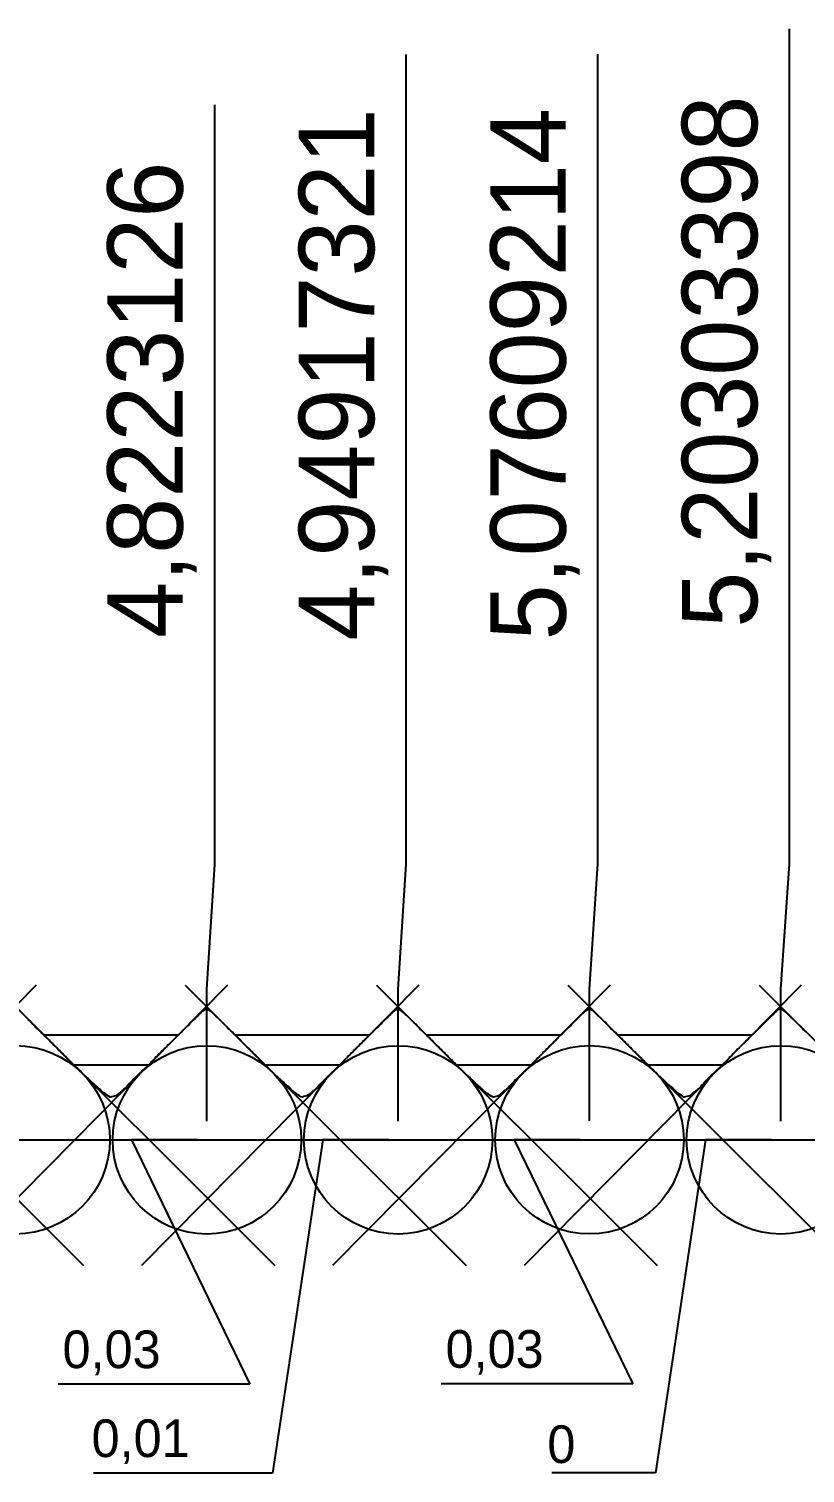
# Model space of a CAD drawing. Header units: millimetres. Extents: x -3.81 to 3.37, y -2.03 to 3.33.
# Drawn here: x 1.995 to 2.51, y 2.359 to 3.318 of the extents above; entities that cross this region are included whole.
import ezdxf

# ---------------------------------------------------------------- set-up
doc = ezdxf.new("R2010")
doc.units = ezdxf.units.MM
doc.dimstyles.new('ISO-25', dxfattribs={"dimtxt": 2.5, "dimasz": 2.5, "dimexe": 1.25, "dimexo": 0.625, "dimtad": 1, "dimtxsty": 'Standard', "dimcen": 2.5, "dimadec": 0, "dimazin": 0, "dimtfac": 1, "dimtmove": 0, "dimatfit": 3, "dimfxl": 0, "dimarcsym": 0})

# ---------------------------------------------------------------- blocks, each defined once
blk = doc.blocks.new('*D256')
at = {"color": 0, "lineweight": -2}
for p, q in [((2.44373, 2.58066), (2.41062, 2.35973)), ((2.48748, 2.58066), (2.44373, 2.58066)), ((2.41062, 2.35973), (2.34187, 2.35973))]:
    blk.add_line(p, q, dxfattribs=at)
at = {"layer": 'Defpoints', "color": 0}
for p in [(-2.70931, 2.58066), (2.49373, 2.58066), (2.36062, 2.35973)]:
    blk.add_point(p, dxfattribs=at)
at = {"color": 0, "insert": (2.34812, 2.37848), "char_height": 0.025, "attachment_point": 5}
blk.add_mtext('0', dxfattribs=at)
blk = doc.blocks.new('*D255')
at = {"color": 0, "lineweight": -2}
for p, q in [((2.36053, 2.58069), (2.31678, 2.58069)), ((2.31678, 2.58069), (2.39551, 2.41871)), ((2.39551, 2.41871), (2.26842, 2.41871))]:
    blk.add_line(p, q, dxfattribs=at)
at = {"layer": 'Defpoints', "color": 0}
for p in [(-2.70931, 2.58066), (2.36678, 2.58069), (2.34551, 2.41871)]:
    blk.add_point(p, dxfattribs=at)
at = {"color": 0, "insert": (2.30384, 2.43955), "char_height": 0.025, "attachment_point": 5}
blk.add_mtext('0,03', dxfattribs=at)
blk = doc.blocks.new('*D254')
at = {"color": 0, "lineweight": -2}
for p, q in [((2.18987, 2.58067), (2.15651, 2.35948)), ((2.23362, 2.58067), (2.18987, 2.58067)), ((2.15651, 2.35948), (2.03776, 2.35948))]:
    blk.add_line(p, q, dxfattribs=at)
at = {"layer": 'Defpoints', "color": 0}
for p in [(-2.70931, 2.58066), (2.23987, 2.58067), (2.10651, 2.35948)]:
    blk.add_point(p, dxfattribs=at)
at = {"color": 0, "insert": (2.06901, 2.38031), "char_height": 0.025, "attachment_point": 5}
blk.add_mtext('0,01', dxfattribs=at)
blk = doc.blocks.new('*D253')
at = {"color": 0, "lineweight": -2}
for p, q in [((2.10675, 2.58063), (2.063, 2.58063)), ((2.063, 2.58063), (2.14139, 2.41846)), ((2.14139, 2.41846), (2.01431, 2.41846))]:
    blk.add_line(p, q, dxfattribs=at)
at = {"layer": 'Defpoints', "color": 0}
for p in [(-2.70931, 2.58066), (2.113, 2.58063), (2.09139, 2.41846)]:
    blk.add_point(p, dxfattribs=at)
at = {"color": 0, "insert": (2.04973, 2.4393), "char_height": 0.025, "attachment_point": 5}
blk.add_mtext('0,03', dxfattribs=at)
blk = doc.blocks.new('*D214')
at = {"color": 0, "lineweight": -2}
for p, q in [((2.49937, 2.76385), (2.49937, 3.31801)), ((2.49373, 2.68066), (2.49937, 2.76385)), ((2.49373, 2.59316), (2.49373, 2.68066))]:
    blk.add_line(p, q, dxfattribs=at)
at = {"layer": 'Defpoints', "color": 0}
for p in [(2.49937, 2.86385), (-2.70931, 2.58066), (2.49373, 2.58066)]:
    blk.add_point(p, dxfattribs=at)
at = {"color": 0, "insert": (2.4577, 3.09718), "char_height": 0.05, "attachment_point": 5, "rotation": 90}
blk.add_mtext('5,20303398', dxfattribs=at)
blk = doc.blocks.new('*D213')
at = {"color": 0, "lineweight": -2}
for p, q in [((2.37234, 2.76377), (2.37234, 3.30127)), ((2.36678, 2.68069), (2.37234, 2.76377)), ((2.36678, 2.59319), (2.36678, 2.68069))]:
    blk.add_line(p, q, dxfattribs=at)
at = {"layer": 'Defpoints', "color": 0}
for p in [(2.37234, 2.86377), (-2.70931, 2.58066), (2.36678, 2.58069)]:
    blk.add_point(p, dxfattribs=at)
at = {"color": 0, "insert": (2.33067, 3.08877), "char_height": 0.05, "attachment_point": 5, "rotation": 90}
blk.add_mtext('5,07609214', dxfattribs=at)
blk = doc.blocks.new('*D212')
at = {"color": 0, "lineweight": -2}
for p, q in [((2.24525, 2.7636), (2.24525, 3.3011)), ((2.23987, 2.68067), (2.24525, 2.7636)), ((2.23987, 2.59317), (2.23987, 2.68067))]:
    blk.add_line(p, q, dxfattribs=at)
at = {"layer": 'Defpoints', "color": 0}
for p in [(2.24525, 2.8636), (-2.70931, 2.58066), (2.23987, 2.58067)]:
    blk.add_point(p, dxfattribs=at)
at = {"color": 0, "insert": (2.20359, 3.0886), "char_height": 0.05, "attachment_point": 5, "rotation": 90}
blk.add_mtext('4,94917321', dxfattribs=at)
blk = doc.blocks.new('*D211')
at = {"color": 0, "lineweight": -2}
for p, q in [((2.11822, 2.76352), (2.11822, 3.26769)), ((2.113, 2.68063), (2.11822, 2.76352)), ((2.113, 2.59313), (2.113, 2.68063))]:
    blk.add_line(p, q, dxfattribs=at)
at = {"layer": 'Defpoints', "color": 0}
for p in [(2.11822, 2.86352), (-2.70931, 2.58066), (2.113, 2.58063)]:
    blk.add_point(p, dxfattribs=at)
at = {"color": 0, "insert": (2.07656, 3.07185), "char_height": 0.05, "attachment_point": 5, "rotation": 90}
blk.add_mtext('4,8223126', dxfattribs=at)

msp = doc.modelspace()

# ---------------------------------------------------------------- linework, layer by layer
for p, q in [((1.99979485, 2.68332586), (1.81557156, 2.49738605)), ((1.84482893, 2.68332995), (2.03100036, 2.49738037)), ((2.12657737, 2.68332252), (1.94295539, 2.49738269)), ((1.97173544, 2.6833266), (2.15793545, 2.49737702)), ((2.25353018, 2.68331917), (2.06949291, 2.49737935)), ((2.09857959, 2.68332326), (2.28491501, 2.49737367)), ((2.38050393, 2.68331582), (2.19621565, 2.49737601)), ((2.22552454, 2.68331991), (2.41171723, 2.49737032)), ((2.50730554, 2.68331247), (2.32354199, 2.49737265)), ((2.35245878, 2.68331656), (2.53868114, 2.49736697)), ((2.4793114, 2.68331321), (2.66573607, 2.49736362)), ((2.00471548, 2.65039092), (2.09405396, 2.65038856)), ((2.13158361, 2.65038757), (2.22093321, 2.65038522)), ((2.25850328, 2.65038423), (2.3478625, 2.65038187)), ((2.38544277, 2.65038088), (2.47475705, 2.65037852)), ((2.02474294, 2.63039039), (2.07430378, 2.63038909)), ((2.15162564, 2.63038705), (2.20113837, 2.63038574)), ((2.27852995, 2.6303837), (2.32804066, 2.63038239)), ((2.40547264, 2.63038035), (2.45499165, 2.63037904))]:
    msp.add_line(p, q)
msp.add_xline((-2.70930762, 2.5806592), (1, 0))
at = {"color": 1}
msp.add_lwpolyline([(2.51056021, 2.65213339), (2.50957314, 2.65305555), (2.50858123, 2.65390116), (2.50759562, 2.65491), (2.50660854, 2.65602378), (2.50561823, 2.65709325), (2.50462793, 2.65800452), (2.50364231, 2.65898655), (2.50264881, 2.6600091), (2.50166652, 2.66099287), (2.500673, 2.66190109), (2.499681, 2.66282816), (2.49869384, 2.66373445), (2.49770677, 2.66466472), (2.49671968, 2.6656437), (2.49572442, 2.66641001), (2.49473089, 2.66697181), (2.49374214, 2.66727668), (2.49274858, 2.66727055), (2.49175651, 2.66686245), (2.49076122, 2.66605475), (2.48977726, 2.66513955), (2.48878686, 2.66417395), (2.48779633, 2.6632394), (2.48680749, 2.66221529), (2.48582031, 2.66126062), (2.48483313, 2.66030973), (2.48384259, 2.65932513), (2.48285054, 2.65830221), (2.48186497, 2.65722989), (2.48087617, 2.65629345), (2.47988568, 2.65532951), (2.47889845, 2.65438971), (2.47790963, 2.65339939), (2.4769224, 2.65244299), (2.47593034, 2.65148225), (2.47494468, 2.65055392), (2.47395751, 2.64963108), (2.4729639, 2.64861237), (2.47197818, 2.64757254), (2.47098613, 2.64658836), (2.46999895, 2.64556861), (2.46901016, 2.64459404), (2.46702757, 2.64263654), (2.46604522, 2.6417147), (2.46505482, 2.64074466), (2.46406267, 2.63969938), (2.46307544, 2.63868152), (2.46208666, 2.63765779), (2.46110107, 2.63662683), (2.46010893, 2.63567993), (2.45911849, 2.63470463), (2.45812971, 2.63365201), (2.45714573, 2.63261345), (2.4561568, 2.63161228), (2.45516639, 2.63054795), (2.45417275, 2.62958745), (2.45318878, 2.62863494), (2.45220146, 2.62773091), (2.45121106, 2.62685581), (2.45022224, 2.62589592), (2.44923345, 2.62492202), (2.44824613, 2.62395337), (2.44725091, 2.62298618), (2.4462653, 2.62199331), (2.44527329, 2.62105263), (2.44428596, 2.6199739), (2.44330195, 2.61898091), (2.44230513, 2.61793671), (2.44132436, 2.61693333), (2.44032578, 2.61567925), (2.43934824, 2.61480183), (2.43835461, 2.61397624), (2.43737064, 2.61311311), (2.43638015, 2.61239656), (2.43538808, 2.61156514), (2.43440251, 2.61065643), (2.43341373, 2.60995332), (2.43243126, 2.6096263), (2.43143926, 2.6094406), (2.43045373, 2.60916495), (2.429473, 2.60903124), (2.42848581, 2.60965445), (2.42749385, 2.61031018), (2.42650833, 2.61092941), (2.42552444, 2.61164895), (2.42453079, 2.61245972), (2.4235437, 2.61334376), (2.4225582, 2.61429698), (2.42157272, 2.61530373), (2.42057746, 2.6161688), (2.41958873, 2.61703172), (2.41860166, 2.6179404), (2.41761457, 2.61882687), (2.41662413, 2.61974046), (2.41564347, 2.62066154), (2.41464512, 2.62161689), (2.41366124, 2.62251387), (2.41266442, 2.62336005), (2.41168207, 2.62425784), (2.41069179, 2.6252865), (2.40970792, 2.6262837), (2.40871428, 2.62727439), (2.40772237, 2.62825313), (2.40673687, 2.62918546), (2.40574978, 2.63009557), (2.40475779, 2.63111491), (2.40376745, 2.63211363), (2.40277874, 2.63307472), (2.40179004, 2.63400758), (2.40080122, 2.63500043), (2.39981253, 2.63596102), (2.39882863, 2.63694417), (2.39783994, 2.63794594), (2.39684952, 2.63899274), (2.39585918, 2.63995183), (2.39487372, 2.64096241), (2.39388342, 2.64192543), (2.39289303, 2.64286729), (2.39190105, 2.64384454), (2.39091558, 2.64479126), (2.38993007, 2.64585104), (2.38893807, 2.64689078), (2.38794614, 2.6479333), (2.38695907, 2.64891448), (2.3859768, 2.64984688), (2.38498155, 2.65084208), (2.38399286, 2.65181403), (2.38300575, 2.65275824), (2.38201705, 2.65364901), (2.38102827, 2.65458221), (2.37905405, 2.65673229), (2.37806054, 2.65773116), (2.37707657, 2.65867603), (2.37608623, 2.65967089), (2.37510073, 2.66061781), (2.37410883, 2.66163364), (2.37311683, 2.66256098), (2.37212645, 2.66351554), (2.37113938, 2.66440372), (2.37015229, 2.66535435), (2.36916186, 2.66624557), (2.36816993, 2.66678474), (2.36717637, 2.66723584), (2.36618603, 2.66731464), (2.36519236, 2.66705358), (2.36419707, 2.66633387), (2.3632099, 2.66545216), (2.36222753, 2.66449915), (2.36123379, 2.6635595), (2.36023857, 2.6625513), (2.35925296, 2.66159926), (2.35826898, 2.66063018), (2.35727688, 2.65968142), (2.3562864, 2.65868002), (2.35530083, 2.65761098), (2.35431364, 2.65662916), (2.3533231, 2.65566885), (2.35233266, 2.65469606), (2.35134388, 2.65374155), (2.35035669, 2.65278105), (2.3493662, 2.65178864), (2.34837411, 2.65085355), (2.34739016, 2.64994639), (2.34639815, 2.64897121), (2.34541082, 2.64793103), (2.34442202, 2.6469102), (2.34342999, 2.64591037), (2.34244601, 2.64491835), (2.34145391, 2.64392858), (2.34046504, 2.64299024), (2.33948268, 2.64200885), (2.33849067, 2.64106669), (2.33749696, 2.64004798), (2.33650969, 2.63901066), (2.33552252, 2.6380191), (2.33453532, 2.63691982), (2.33354644, 2.63600671), (2.33255435, 2.63504783), (2.33156557, 2.63401132), (2.33058319, 2.6329626), (2.32958944, 2.6319218), (2.328599, 2.6309336), (2.32761183, 2.62995904), (2.32662464, 2.62898015), (2.32562928, 2.62797415), (2.32464206, 2.62713311), (2.32365971, 2.62622947), (2.3226693, 2.62524397), (2.32167556, 2.62429931), (2.32068994, 2.62332954), (2.31969955, 2.6223391), (2.31871557, 2.62137199), (2.31772022, 2.6204028), (2.3167362, 2.61930395), (2.31574903, 2.61836627), (2.31475862, 2.61734262), (2.31376326, 2.61626632), (2.31277923, 2.61499617), (2.31179689, 2.61431469), (2.31080488, 2.6133993), (2.30981601, 2.61266471), (2.30882714, 2.61182927), (2.30783516, 2.61099639), (2.30685119, 2.6102063), (2.30586393, 2.60966205), (2.30487674, 2.60951034), (2.30388957, 2.609219), (2.3028992, 2.60895969), (2.30191838, 2.60936749), (2.30092964, 2.61007073), (2.29994415, 2.61071503), (2.29895384, 2.61135485), (2.29796661, 2.61216094), (2.29698434, 2.61297484), (2.29599241, 2.61391848), (2.29500532, 2.61490631), (2.29401333, 2.61585948), (2.29302294, 2.61669621), (2.29104878, 2.61847082), (2.29005517, 2.61939375), (2.28906961, 2.62031966), (2.28807933, 2.62127338), (2.28709385, 2.62217928), (2.2861002, 2.62304536), (2.28511311, 2.62387649), (2.284126, 2.62491468), (2.28313892, 2.625883), (2.2821501, 2.62689879), (2.28115815, 2.62788935), (2.28017269, 2.62884469), (2.27918078, 2.62971541), (2.27819357, 2.63072911), (2.27720484, 2.63174339), (2.27621777, 2.63268873), (2.27522908, 2.63366582), (2.27423864, 2.63461888), (2.2732467, 2.63560423), (2.27225963, 2.63655243), (2.27127576, 2.63759888), (2.27028373, 2.63859478), (2.26929821, 2.63959365), (2.26830793, 2.64057788), (2.26731924, 2.64156729), (2.26633041, 2.64251371), (2.26533847, 2.64345862), (2.2643514, 2.64443892), (2.26336593, 2.64546764), (2.26237711, 2.64650243), (2.2613852, 2.64753773), (2.26039489, 2.64856201), (2.2594062, 2.64952585), (2.25841737, 2.6504659), (2.25742868, 2.65145237), (2.25644157, 2.65241679), (2.25544966, 2.65332539), (2.25447047, 2.65418541), (2.25347696, 2.65518107), (2.25248982, 2.65632139), (2.25149957, 2.65739395), (2.25051717, 2.65827506), (2.2495188, 2.65930854), (2.24852852, 2.66029563), (2.24754465, 2.66130697), (2.24655422, 2.66220306), (2.24556392, 2.66316273), (2.2445768, 2.66402889), (2.24358972, 2.66498921), (2.24259772, 2.66593049), (2.24160255, 2.66657194), (2.24061702, 2.66710419), (2.23962668, 2.66730176), (2.23862977, 2.66717971), (2.23763296, 2.66661754), (2.23664737, 2.66577222), (2.23565857, 2.66485289), (2.23467125, 2.66388362), (2.23367764, 2.66293679), (2.23269203, 2.66193427), (2.23170323, 2.66096797), (2.23071109, 2.66002439), (2.22972069, 2.6590489), (2.22873669, 2.65797615), (2.2277511, 2.65695942), (2.226759, 2.65600054), (2.22576691, 2.65502856), (2.22477974, 2.65411677), (2.22379255, 2.65309775), (2.22280202, 2.65216065), (2.22181322, 2.65120479), (2.22082601, 2.65028538), (2.21983722, 2.64933059), (2.21884351, 2.64826712), (2.21785302, 2.64726297), (2.21686746, 2.64629104), (2.21588187, 2.64528056), (2.21489137, 2.64430248), (2.2139009, 2.64332873), (2.21291372, 2.64232732), (2.21192814, 2.64143758), (2.21093443, 2.64041996), (2.20994559, 2.63938518), (2.20895677, 2.63837381), (2.20796793, 2.63727665), (2.20698225, 2.63633712), (2.20599185, 2.63539145), (2.20499982, 2.63439129), (2.20302373, 2.63227361), (2.20203329, 2.63129252), (2.20104929, 2.63029548), (2.2000621, 2.62929249), (2.19907, 2.62837208), (2.19807792, 2.62744634), (2.19709235, 2.62657108), (2.19610516, 2.62557721), (2.19511463, 2.62462617), (2.19412262, 2.62365624), (2.19313701, 2.62268423), (2.19214982, 2.62169731), (2.19115769, 2.62076705), (2.19017045, 2.61963556), (2.18918328, 2.6187158), (2.18819448, 2.61766338), (2.18720234, 2.61667746), (2.18621348, 2.61528205), (2.18522793, 2.61461563), (2.18424074, 2.61368383), (2.18325186, 2.61288899), (2.18225818, 2.61213346), (2.18127101, 2.61130587), (2.18028704, 2.61043783), (2.17930138, 2.60980529), (2.17831094, 2.60957591), (2.1773222, 2.60933563), (2.17633344, 2.60908779), (2.17535582, 2.60918022), (2.17436868, 2.6098392), (2.17337998, 2.61049408), (2.17239448, 2.6110979), (2.17140083, 2.61186499), (2.17041534, 2.6126639), (2.16942662, 2.61358641), (2.16844275, 2.61457478), (2.16744911, 2.61556129), (2.16645555, 2.61639288), (2.16546848, 2.61727927), (2.164483, 2.61816802), (2.1634926, 2.61906898), (2.16250383, 2.61997875), (2.16151837, 2.62095359), (2.16052967, 2.62186251), (2.15953763, 2.62273543), (2.15854729, 2.62357914), (2.15756182, 2.62455372), (2.15657635, 2.62555734), (2.15558431, 2.62656413), (2.15459558, 2.6275511), (2.15360691, 2.62850772), (2.15261982, 2.62944788), (2.15163264, 2.63038012), (2.15064066, 2.6313613), (2.14965359, 2.63236848), (2.14866168, 2.63332235), (2.14767607, 2.63428472), (2.14668574, 2.63528054), (2.14569545, 2.63623222), (2.14471158, 2.63724221), (2.14371955, 2.63823579), (2.14273082, 2.63924304), (2.14174214, 2.64021982), (2.14075506, 2.64124264), (2.13976303, 2.64219651), (2.1387759, 2.64312203), (2.13778722, 2.64411534), (2.13680174, 2.64509212), (2.13581136, 2.64614132), (2.13482263, 2.6471702), (2.13383392, 2.64821747), (2.13284683, 2.6491864), (2.13185319, 2.6501232), (2.1308661, 2.65109121), (2.12987418, 2.65207923), (2.1288887, 2.65300746), (2.1278983, 2.65386798), (2.12690792, 2.65483305), (2.12592889, 2.65591991), (2.1249386, 2.65701967), (2.12394335, 2.65795987), (2.12295462, 2.65894595), (2.12196755, 2.65996309), (2.12098208, 2.66093288), (2.11998526, 2.66187903), (2.11899653, 2.66281231), (2.11800941, 2.66372308), (2.11702393, 2.66462029), (2.11504155, 2.66636358), (2.11405124, 2.66689313), (2.11305931, 2.667244), (2.11206722, 2.6672308), (2.11107359, 2.66683344), (2.11008001, 2.6660481), (2.10909443, 2.66515631), (2.10809908, 2.66419271), (2.1071151, 2.66326701), (2.10612307, 2.662248), (2.10513748, 2.66129572), (2.10414699, 2.66033784), (2.10315655, 2.65935942), (2.10216773, 2.65834539), (2.10118374, 2.6572767), (2.10019482, 2.65633361), (2.09920281, 2.65536944), (2.0982156, 2.65442582), (2.09723162, 2.65342874), (2.09623787, 2.65246635), (2.09524743, 2.65150596), (2.09426187, 2.65058366), (2.09327307, 2.64965583), (2.09228258, 2.64862951), (2.09128892, 2.64759856), (2.09030492, 2.64660701), (2.08931773, 2.64558791), (2.08832559, 2.64460833), (2.08733679, 2.64363601), (2.08634636, 2.64266245), (2.08536399, 2.64172999), (2.08437025, 2.64075968), (2.0833798, 2.63971899), (2.08239423, 2.63870005), (2.08140708, 2.63767153), (2.08041811, 2.6366393), (2.0794261, 2.63569966), (2.07843568, 2.63472019), (2.07744688, 2.63367371), (2.07645955, 2.63263442), (2.07547075, 2.63162915), (2.07448032, 2.63055745), (2.07348992, 2.62961294), (2.07250104, 2.62865336), (2.07151859, 2.62773797), (2.07052982, 2.62687268), (2.06953781, 2.62591894), (2.06854888, 2.6249511), (2.06756008, 2.62398411), (2.06657127, 2.62301796), (2.06558086, 2.62201903), (2.06459358, 2.62107603), (2.06359828, 2.6199922), (2.06261592, 2.61900547), (2.06162712, 2.61799541), (2.06063819, 2.61695928), (2.05964296, 2.61574286), (2.05866699, 2.61481341), (2.05767499, 2.61401667), (2.0566845, 2.61313593), (2.05569564, 2.61241027), (2.05470526, 2.61158124), (2.05371486, 2.61066871), (2.05272916, 2.60997421), (2.05174682, 2.60962757), (2.05075805, 2.60944291), (2.0497725, 2.60917108), (2.04879008, 2.60899616), (2.0478029, 2.60960593), (2.0468142, 2.61027054), (2.04582228, 2.61090245), (2.04483505, 2.61161171), (2.04384796, 2.61242418), (2.04286405, 2.61329497), (2.04187376, 2.61424135), (2.04088654, 2.61525054), (2.03989463, 2.61612164), (2.03890912, 2.61698606), (2.03792043, 2.61790003), (2.03692839, 2.61878709), (2.0359413, 2.61969724), (2.03495419, 2.62061669), (2.03396389, 2.62157632), (2.03297349, 2.6224745), (2.03198311, 2.62333255), (2.03099764, 2.62421624), (2.03001217, 2.62524404), (2.02902174, 2.6262443), (2.02703952, 2.6282164), (2.02605564, 2.62914802), (2.02506846, 2.63005925), (2.02407652, 2.63106832), (2.02308781, 2.63206136), (2.02209751, 2.63302887), (2.02111029, 2.6339647), (2.02011839, 2.63495743), (2.01913128, 2.635911), (2.01814901, 2.63688171), (2.0171522, 2.63789383), (2.01616504, 2.63894233), (2.01517957, 2.63990451), (2.01419088, 2.6409086), (2.01320206, 2.64188132), (2.01221015, 2.64283087), (2.01122305, 2.64380664), (2.01023435, 2.64476619), (2.00924718, 2.6458111), (2.00825685, 2.64685172), (2.00726814, 2.64787895), (2.00627623, 2.64886801), (2.00529062, 2.64981311), (2.00430032, 2.650808), (2.00331, 2.65177493), (2.00232131, 2.65272054), (2.00133252, 2.65359238), (2.00034375, 2.65451809), (1.99935668, 2.6555267), (1.99837282, 2.65667454), (1.99737596, 2.65769311), (1.99639209, 2.65864038), (1.99540338, 2.65962318), (1.99441468, 2.66057327)], dxfattribs=at)
for centre in [(1.98607515, 2.58067725), (2.11300498, 2.58063085), (2.23986559, 2.58066692), (2.36678451, 2.58068817), (2.49372635, 2.5806592)]:
    msp.add_circle(centre, 0.0625)

# ---------------------------------------------------------------- dimensions: what is measured, and where the dimension line sits
at = {"color": 3}
for feature_location, offset, dtype, origin, override, picture, middle in [((2.4937263537, 2.5806592007), (0.0056436412, 0.2831875009), 1, (-2.7093076233, 2.5806592007), {"dimscale": 0.02, "dimdec": 8}, '*D214', (2.4577033282, 3.097180035)), ((2.23986559, 2.58066692), (0.00538928, 0.2829316), 1, (-2.70930762, 2.5806592), {"dimscale": 0.02, "dimdec": 8}, '*D212', (2.2035882, 3.08859852)), ((2.23986559, 2.58066692), (-0.13335894, -0.22118784), 0, (-2.70930762, 2.5806592), {"dimscale": 0.01, "dimdec": 2, "dimlfac": 1000}, '*D254', (2.06900664, 2.38031242)), ((2.4937263537, 2.5806592007), (-0.1331045812, -0.2209319369), 0, (-2.7093076233, 2.5806592007), {"dimscale": 0.01, "dimdec": 2, "dimlfac": 1000}, '*D256', (2.3481217725, 2.3784772638))]:
    dim = msp.add_ordinate_dim(feature_location=feature_location, offset=offset, dtype=dtype, origin=origin, dimstyle='ISO-25', override=override, dxfattribs=at)
    dim.commit()
    dim.dimension.update_dxf_attribs({"geometry": picture, "text_midpoint": middle})
at = {"color": 2}
for feature_location, offset, dtype, origin, override, picture, middle in [((2.3667845118, 2.580688171), (0.005553634, 0.2830801398), 1, (-2.7093076233, 2.5806592007), {"dimscale": 0.02, "dimdec": 8}, '*D213', (2.3306714791, 3.0887683108)), ((2.11300498, 2.58063085), (0.00521804, 0.28288928), 1, (-2.70930762, 2.5806592), {"dimscale": 0.02, "dimdec": 8}, '*D211', (2.07655635, 3.07185346)), ((2.36678451, 2.58068817), (-0.02127668, -0.16197556), 0, (-2.70930762, 2.5806592), {"dimscale": 0.01, "dimdec": 2, "dimlfac": 1000}, '*D255', (2.30384116, 2.43954594)), ((2.11300498, 2.58063085), (-0.02161228, -0.16216642), 0, (-2.70930762, 2.5806592), {"dimscale": 0.01, "dimdec": 2, "dimlfac": 1000}, '*D253', (2.04972603, 2.43929776))]:
    dim = msp.add_ordinate_dim(feature_location=feature_location, offset=offset, dtype=dtype, origin=origin, dimstyle='ISO-25', override=override, dxfattribs=at)
    dim.commit()
    dim.dimension.update_dxf_attribs({"geometry": picture, "text_midpoint": middle})

doc.saveas('drawing.dxf')
